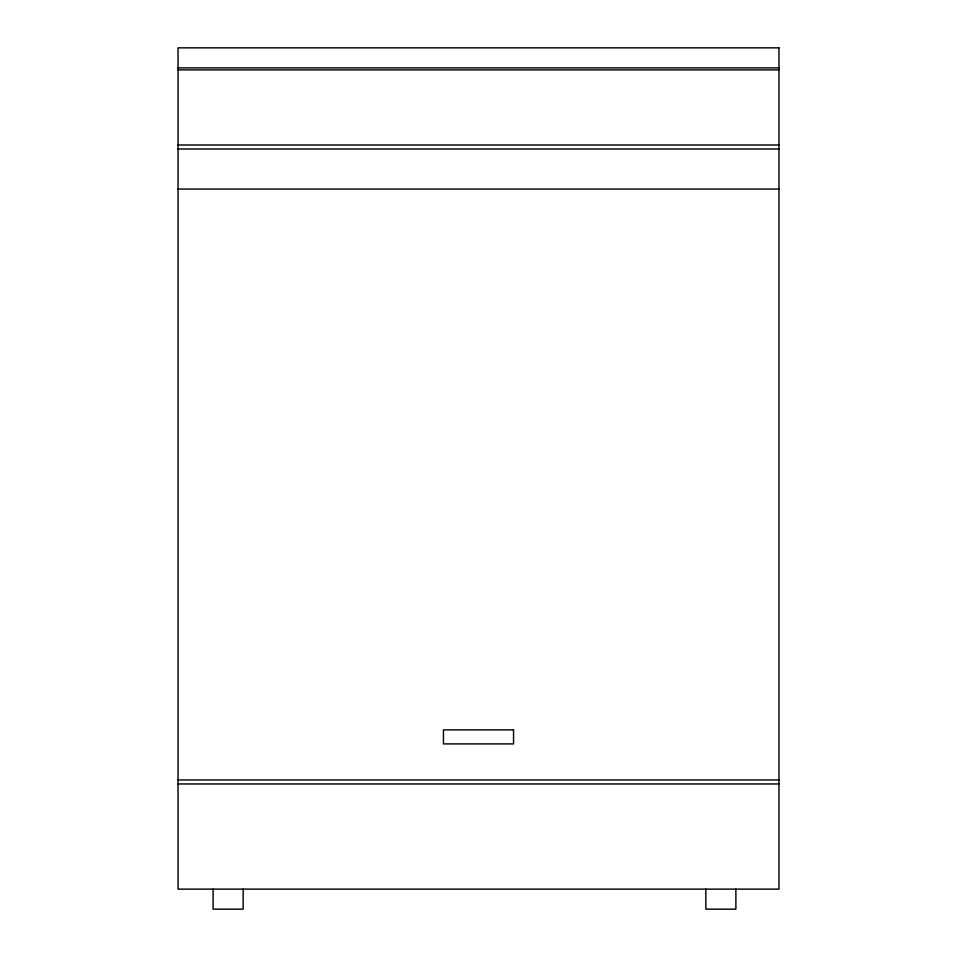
<?xml version="1.0" encoding="UTF-8"?>
<svg xmlns="http://www.w3.org/2000/svg" width="957" height="957" viewBox="0 0 957 957"><rect width="100%" height="100%" fill="white"/><g stroke="black" fill="none" stroke-linecap="round" stroke-linejoin="round"><path stroke-width="1.44" d="M178.05 67.875L778.95 67.875M178.05 69.885L778.95 69.885M178.05 144.997L778.95 144.997M178.05 149.005L778.95 149.005M178.05 189.067L778.95 189.067M178.05 779.955L778.95 779.955M178.05 783.962L778.95 783.962M735.885 889.125L735.885 909.15L705.847 909.15L705.847 889.125M243.15 889.125L243.15 909.15L213.1 909.15L213.1 889.125M778.95 47.85L178.05 47.85L178.05 889.125L778.95 889.125L778.95 47.85M513.55 729.88L443.45 729.88L443.45 743.9L513.55 743.9L513.55 729.88"/></g></svg>
